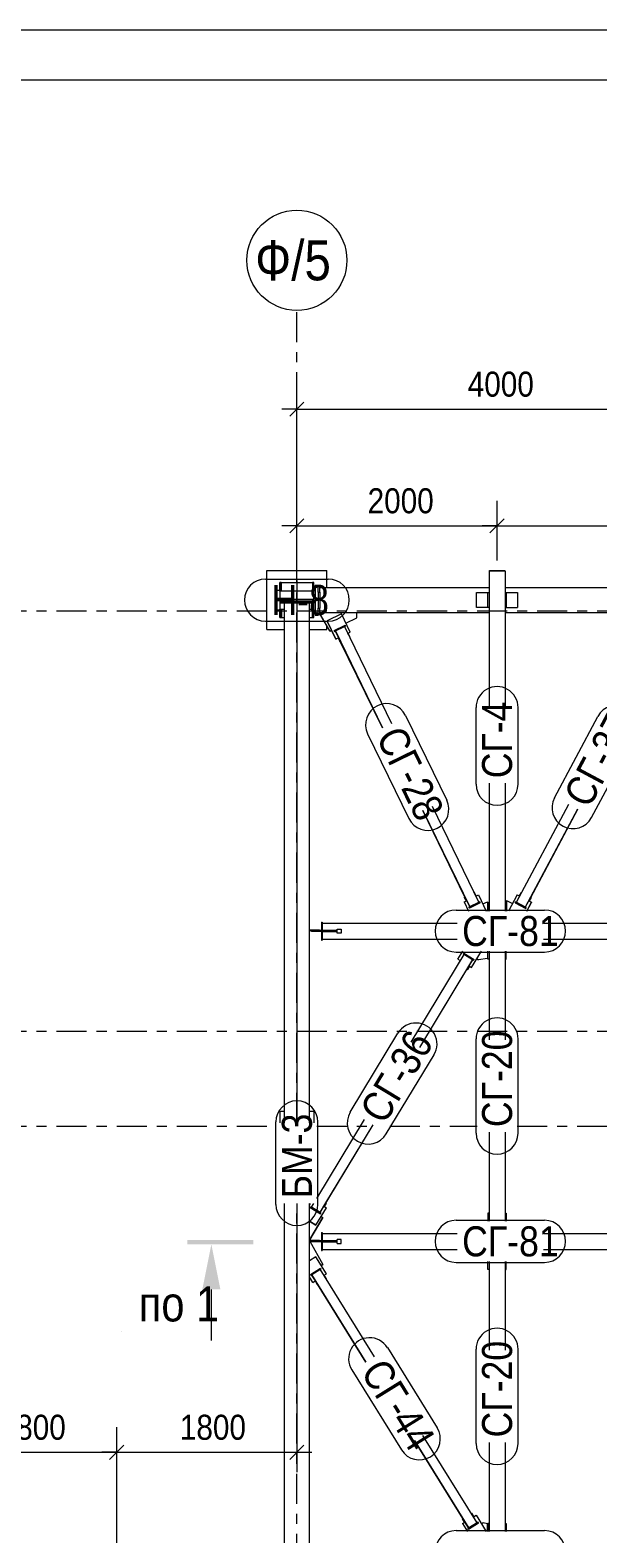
# Model space of a CAD drawing. Header units: millimetres. Extents: x -59 to 782, y -224 to 370.
# Drawn here: x 135.3 to 192.1, y 219.8 to 370 of the extents above; entities that cross this region are included whole.
import ezdxf

# ---------------------------------------------------------------- set-up
doc = ezdxf.new("R2010")
doc.units = ezdxf.units.MM
doc.linetypes.add('XKITLINE00', pattern=[0])
doc.linetypes.add('XKITLINE03', pattern=[6, 3, -1, 1, -1])
for name, color, linetype, lineweight in [('DrawingSheet', 5, 'Continuous', 0), ('Part', 2, 'Continuous', 0), ('PartMark', 3, 'Continuous', 0), ('S-GRID', 1, 'Continuous', 0), ('Section', 6, 'Continuous', 0), ('Z-DIMENSIONS', 1, 'Continuous', 0)]:
    doc.layers.add(name, color=color, linetype=linetype, lineweight=lineweight)
doc.styles.add('GOST type A', font='ARIAL.TTF')

msp = doc.modelspace()

# ---------------------------------------------------------------- hatches: boundary and pattern name
at = {"layer": 'Section'}
for points in [[(151.06, 249.12), (157.66, 249.12), (157.66, 248.7), (151.06, 248.7)], [(153.46, 248.7), (154.36, 244.2), (152.56, 244.2)]]:
    msp.add_hatch(color=256, dxfattribs=at).paths.add_polyline_path(points, flags=17)

# ---------------------------------------------------------------- linework, layer by layer
at = {"layer": 'DrawingSheet', "linetype": 'XKITLINE00', "lineweight": 0}
for p, q in [((781.8, 370), (-59.2, 370)), ((776.8, 365), (-39.2, 365))]:
    msp.add_line(p, q, dxfattribs=at)
at = {"layer": 'Part', "linetype": 'XKITLINE00', "lineweight": 0}
for p, q in [((159, 310.12), (159, 316)), ((159, 316), (165, 316)), ((165, 314.31), (165, 316)), ((181.2, 315.97), (182.8, 315.97)), ((181.2, 315.97), (181.2, 302.22)), ((181.24, 315.98), (181.24, 316.01)), ((181.24, 316.01), (182.76, 316.01)), ((181.24, 315.97), (181.24, 316.01)), ((181.24, 315.97), (181.24, 315.98)), ((182.76, 315.97), (182.76, 316.01)), ((182.8, 315.97), (182.8, 302.22)), ((159.99, 314.06), (160.29, 314.06)), ((159.99, 312.06), (159.99, 314.06)), ((160.44, 314.8), (160.29, 314.8)), ((160.29, 313.96), (160.29, 314.8)), ((160.44, 313.96), (160.44, 314.8)), ((160.45, 313.96), (160.45, 314.8)), ((160.45, 314.8), (163.55, 314.8)), ((163.55, 314.8), (163.55, 313.96)), ((163.71, 314.8), (163.56, 314.8)), ((163.56, 314.8), (163.56, 313.96)), ((163.71, 313.96), (163.71, 314.8)), ((163.71, 314.06), (163.82, 314.06)), ((163.82, 314.56), (163.82, 311.56)), ((163.82, 314.56), (164.12, 314.56)), ((164.12, 313.86), (164.12, 314.56)), ((164.28, 314.31), (181.2, 314.31)), ((164.28, 313.86), (164.28, 314.31)), ((182.8, 314.31), (218.08, 314.31)), ((163.71, 313.96), (160.29, 313.96)), ((160.29, 313.96), (160.29, 312.16)), ((160.4, 312.98), (160.4, 313.14)), ((160.4, 313.14), (163.6, 313.14)), ((160.4, 312.98), (163.6, 312.98)), ((163.6, 312.9), (160.4, 312.9)), ((160.4, 312.9), (160.4, 312.74)), ((163.6, 312.74), (160.4, 312.74)), ((160.75, 260.83), (160.75, 312.74)), ((163.25, 260.83), (163.25, 312.74)), ((163.6, 312.98), (163.6, 313.14)), ((163.6, 312.9), (163.6, 312.74)), ((163.71, 312.16), (163.71, 313.96)), ((164.12, 313.86), (164.12, 312.26)), ((164.12, 313.86), (164.28, 313.86)), ((164.28, 313.86), (164.28, 312.26)), ((179.95, 312.31), (179.95, 313.81)), ((179.95, 313.81), (181.2, 313.81)), ((181.08, 312.31), (181.08, 313.81)), ((182.8, 313.81), (182.92, 313.81)), ((182.92, 313.81), (182.92, 312.31)), ((182.92, 313.81), (184.05, 313.81)), ((184.05, 313.81), (184.05, 312.31)), ((160.29, 312.06), (159.99, 312.06)), ((160.29, 311.32), (160.29, 312.16)), ((160.29, 312.16), (160.75, 312.16)), ((160.29, 311.32), (160.44, 311.32)), ((160.44, 311.32), (160.44, 312.16)), ((160.45, 312.16), (160.45, 311.32)), ((160.45, 311.32), (160.75, 311.32)), ((163.25, 312.16), (163.71, 312.16)), ((163.25, 311.32), (163.55, 311.32)), ((163.55, 311.32), (163.55, 312.16)), ((163.56, 312.16), (163.56, 311.32)), ((163.56, 311.32), (163.71, 311.32)), ((163.71, 311.32), (163.71, 312.16)), ((163.71, 312.06), (163.82, 312.06)), ((163.82, 311.56), (164.12, 311.56)), ((164.12, 312.26), (164.28, 312.26)), ((164.12, 311.56), (164.12, 312.26)), ((164.28, 311.81), (164.28, 312.26)), ((164.28, 311.81), (181.2, 311.81)), ((164.39, 311.51), (164.39, 311.81)), ((164.39, 311.81), (167.98, 311.81)), ((164.39, 311.51), (165.28, 309.97)), ((164.39, 311.51), (164.39, 311.51)), ((165.28, 309.98), (164.39, 311.51)), ((166.46, 311.67), (165.02, 310.97)), ((165.9, 309.18), (165.02, 310.97)), ((165.02, 310.97), (165.02, 310.96)), ((167.33, 309.87), (166.46, 311.67)), ((166.9, 310.77), (167.98, 311.29)), ((166.9, 310.76), (167.98, 311.28)), ((167.98, 311.29), (167.98, 311.81)), ((167.98, 311.28), (167.98, 311.29)), ((181.2, 312.31), (179.95, 312.31)), ((182.8, 312.31), (182.92, 312.31)), ((182.8, 311.81), (201.2, 311.81)), ((182.92, 312.31), (184.05, 312.31)), ((159, 310.12), (160.75, 310.12)), ((163.25, 310.12), (165, 310.12)), ((165, 310.12), (165, 310.45)), ((165.9, 309.17), (165.02, 310.96)), ((165.28, 309.98), (165.46, 310.07)), ((165.28, 309.97), (165.46, 310.06)), ((165.28, 309.97), (165.28, 309.98)), ((165.72, 310.02), (166.81, 310.54)), ((165.72, 310.02), (165.72, 309.98)), ((165.72, 310.02), (165.76, 309.94)), ((165.72, 309.98), (165.76, 309.91)), ((165.76, 309.94), (166.84, 310.47)), ((165.76, 309.91), (165.85, 309.95)), ((165.76, 309.91), (165.76, 309.94)), ((165.85, 309.98), (166.75, 310.42)), ((165.85, 309.95), (165.85, 309.98)), ((165.85, 309.98), (170.57, 300.31)), ((166.16, 309.31), (165.85, 309.95)), ((166.75, 310.42), (171.47, 300.74)), ((166.76, 310.39), (166.84, 310.43)), ((166.81, 310.54), (166.84, 310.47)), ((166.84, 310.47), (166.84, 310.43)), ((167.07, 309.76), (167.1, 309.77)), ((167.28, 309.41), (167.1, 309.77)), ((167.11, 309.76), (167.33, 309.87)), ((167.11, 309.76), (167.33, 309.87)), ((167.33, 309.87), (167.33, 309.87)), ((165.9, 309.18), (166.13, 309.29)), ((165.9, 309.17), (166.13, 309.28)), ((165.9, 309.17), (165.9, 309.18)), ((166.13, 309.3), (166.17, 309.32)), ((166.13, 309.3), (166.3, 308.94)), ((166.13, 309.27), (166.13, 309.3)), ((166.13, 309.27), (166.3, 308.91)), ((166.34, 308.96), (166.17, 309.32)), ((166.3, 308.94), (166.34, 308.96)), ((166.3, 308.91), (166.3, 308.94)), ((166.3, 308.91), (166.34, 308.93)), ((170.54, 300.29), (166.33, 308.93)), ((166.34, 308.93), (166.34, 308.96)), ((167.25, 309.4), (167.28, 309.41)), ((167.26, 309.38), (167.28, 309.39)), ((167.28, 309.39), (167.28, 309.41)), ((181.2, 294.76), (181.2, 282)), ((182.8, 294.76), (182.8, 282)), ((178.78, 283.39), (174.57, 292.03)), ((174.6, 292.04), (179.29, 282.42)), ((175.5, 292.48), (180.18, 282.86)), ((183.95, 282.88), (189.18, 292.66)), ((184.83, 282.41), (190.06, 292.19)), ((185.37, 283.36), (190.08, 292.17)), ((178.7, 282.9), (178.97, 283.03)), ((178.7, 282.9), (178.7, 282.9)), ((178.7, 282.9), (179.14, 282)), ((178.7, 282.9), (179.14, 282)), ((178.8, 283.4), (178.76, 283.38)), ((178.76, 283.36), (178.76, 283.38)), ((178.76, 283.38), (178.94, 283.03)), ((178.93, 283.01), (178.76, 283.36)), ((178.97, 283.04), (178.8, 283.4)), ((178.97, 283.04), (178.94, 283.03)), ((178.94, 283.03), (178.94, 283.02)), ((178.97, 283.03), (178.97, 283.04)), ((179.27, 282.42), (178.97, 283.03)), ((180.28, 282.91), (179.19, 282.38)), ((180.32, 282.83), (179.23, 282.31)), ((180.32, 282.8), (179.23, 282.27)), ((179.73, 283.86), (179.7, 283.84)), ((179.91, 283.5), (179.73, 283.86)), ((179.88, 283.48), (180.14, 283.6)), ((179.91, 283.5), (179.88, 283.48)), ((179.91, 283.49), (179.91, 283.5)), ((180.14, 283.6), (180.92, 282)), ((180.32, 282.83), (180.28, 282.91)), ((180.32, 282.8), (180.32, 282.83)), ((180.58, 282.7), (181.06, 282.93)), ((181.06, 282.93), (181.06, 282)), ((181.2, 282.8), (181.08, 282.8)), ((181.08, 282.8), (181.08, 282)), ((182.8, 282.8), (182.92, 282.8)), ((182.92, 282.8), (182.92, 282)), ((182.94, 283.06), (182.94, 282)), ((182.94, 283.06), (183.55, 282.74)), ((184.02, 283.62), (183.15, 282)), ((183.82, 282.86), (183.85, 282.93)), ((184.88, 282.29), (183.82, 282.86)), ((183.82, 282.86), (183.82, 282.82)), ((183.82, 282.82), (184.88, 282.26)), ((184.92, 282.36), (183.85, 282.93)), ((184.02, 283.62), (184.27, 283.49)), ((184.25, 283.51), (184.44, 283.86)), ((184.28, 283.49), (184.25, 283.51)), ((184.25, 283.5), (184.25, 283.51)), ((184.44, 283.86), (184.47, 283.85)), ((184.84, 282.4), (185.17, 283.01)), ((184.97, 282), (185.43, 282.87)), ((184.97, 282), (185.43, 282.86)), ((185.17, 283.02), (185.36, 283.37)), ((185.2, 283), (185.17, 283.02)), ((185.17, 283.01), (185.17, 283.02)), ((185.17, 283.01), (185.43, 282.87)), ((185.39, 283.35), (185.2, 283)), ((185.2, 282.99), (185.2, 283)), ((185.21, 282.99), (185.39, 283.33)), ((185.36, 283.37), (185.39, 283.35)), ((185.39, 283.33), (185.39, 283.35)), ((185.43, 282.87), (185.43, 282.86)), ((179.23, 282.31), (179.19, 282.38)), ((179.19, 282.38), (179.19, 282.34)), ((179.23, 282.27), (179.19, 282.34)), ((179.23, 282.31), (179.23, 282.27)), ((184.88, 282.29), (184.92, 282.36)), ((184.88, 282.26), (184.92, 282.33)), ((184.88, 282.26), (184.88, 282.29)), ((184.92, 282.33), (184.92, 282.36)), ((163.25, 280.12), (164.25, 280.12)), ((163.25, 280.04), (163.45, 280.04)), ((166.03, 280.04), (163.45, 280.04)), ((163.45, 279.96), (163.45, 280.04)), ((166.03, 279.96), (163.45, 279.96)), ((164.25, 280.12), (164.25, 280.04)), ((164.45, 280.9), (164.45, 280.04)), ((164.45, 280.9), (164.53, 280.9)), ((164.45, 280.04), (164.53, 280.04)), ((164.45, 279.96), (164.45, 279.1)), ((164.45, 279.96), (164.53, 279.96)), ((164.53, 280.9), (164.53, 280.04)), ((164.53, 280.8), (178.01, 280.8)), ((164.53, 280.05), (166.03, 280.05)), ((164.53, 279.96), (164.53, 279.1)), ((164.53, 279.95), (166.03, 279.95)), ((166.03, 280.2), (166.43, 280.2)), ((166.03, 280.04), (166.03, 280.2)), ((166.03, 279.96), (166.03, 280.04)), ((166.03, 279.8), (166.03, 279.96)), ((166.43, 279.8), (166.03, 279.8)), ((166.43, 280.2), (166.43, 279.8)), ((186.64, 280.8), (200.12, 280.8)), ((164.45, 279.1), (164.53, 279.1)), ((164.53, 279.2), (178.01, 279.2)), ((178.09, 277.19), (178.57, 278)), ((179.46, 276.36), (180.44, 278)), ((179.46, 276.36), (180.44, 278)), ((181.06, 278), (181.06, 277.26)), ((181.08, 277.2), (181.08, 278)), ((181.2, 278), (181.2, 269.12)), ((182.8, 278), (182.8, 269.12)), ((182.92, 277.2), (182.92, 278)), ((186.64, 279.2), (200.12, 279.2)), ((173.42, 268.89), (178.72, 277.66)), ((174.27, 268.37), (179.57, 277.14)), ((178.09, 277.19), (178.31, 277.06)), ((178.09, 277.19), (178.09, 277.19)), ((178.09, 277.19), (178.31, 277.06)), ((178.31, 277.06), (178.1, 276.72)), ((178.1, 276.72), (178.1, 276.71)), ((178.1, 276.72), (178.13, 276.7)), ((178.1, 276.71), (178.13, 276.69)), ((178.31, 277.06), (178.34, 277.04)), ((178.67, 277.78), (178.63, 277.71)), ((178.63, 277.71), (179.66, 277.09)), ((178.63, 277.7), (178.63, 277.71)), ((178.63, 277.7), (178.71, 277.65)), ((178.67, 277.78), (179.7, 277.16)), ((179.57, 277.14), (178.72, 277.66)), ((179.2, 276.52), (178.99, 276.18)), ((179.03, 276.16), (179.23, 276.5)), ((179.23, 276.49), (179.03, 276.15)), ((179.17, 276.48), (179.17, 276.48)), ((179.19, 276.52), (179.2, 276.52)), ((179.2, 276.52), (179.57, 277.13)), ((179.2, 276.52), (179.2, 276.52)), ((179.2, 276.52), (179.23, 276.5)), ((179.23, 276.5), (179.46, 276.36)), ((179.23, 276.5), (179.46, 276.36)), ((179.23, 276.5), (179.23, 276.49)), ((179.57, 277.13), (179.57, 277.14)), ((179.57, 277.14), (179.66, 277.08)), ((179.66, 277.09), (179.7, 277.16)), ((179.66, 277.08), (179.7, 277.15)), ((179.66, 277.09), (179.66, 277.08)), ((179.7, 277.16), (179.7, 277.15)), ((179.97, 277.22), (180.14, 277.11)), ((179.97, 277.22), (180.14, 277.11)), ((181.06, 277.26), (180.14, 277.11)), ((181.06, 277.26), (180.14, 277.11)), ((180.14, 277.11), (180.14, 277.11)), ((181.06, 277.26), (181.06, 277.26)), ((181.2, 277.2), (181.08, 277.2)), ((182.8, 277.2), (182.92, 277.2)), ((174.28, 268.37), (178.99, 276.17)), ((178.99, 276.18), (178.99, 276.17)), ((178.99, 276.18), (179.03, 276.16)), ((178.99, 276.17), (179.03, 276.15)), ((179.03, 276.15), (179.03, 276.16)), ((179.46, 276.36), (179.46, 276.36)), ((160.3, 262), (160.75, 262)), ((160.3, 262), (160.3, 260.83)), ((163.25, 262), (163.7, 262)), ((163.7, 262), (163.7, 260.83)), ((164, 253.29), (168.75, 261.17)), ((164.32, 251.89), (169.61, 260.65)), ((164.9, 252.84), (169.62, 260.64)), ((181.2, 259.91), (181.2, 251)), ((182.8, 259.91), (182.8, 251)), ((160.75, 200.88), (160.75, 252.79)), ((163.25, 200.88), (163.25, 252.79)), ((163.25, 252.62), (163.35, 252.79)), ((163.34, 252.39), (163.38, 252.46)), ((164.36, 251.77), (163.34, 252.39)), ((163.34, 252.39), (163.34, 252.38)), ((163.34, 252.38), (164.36, 251.76)), ((164.41, 251.84), (163.38, 252.46)), ((163.46, 252.41), (163.7, 252.79)), ((164, 253.37), (164.01, 253.38)), ((164.01, 253.38), (164.04, 253.36)), ((164.32, 251.89), (164.69, 252.5)), ((164.69, 252.5), (164.9, 252.84)), ((164.69, 252.5), (164.95, 252.34)), ((164.73, 252.48), (164.69, 252.5)), ((164.69, 252.5), (164.69, 252.5)), ((164.71, 252.54), (164.72, 252.54)), ((164.73, 252.48), (164.93, 252.82)), ((164.93, 252.82), (164.73, 252.48)), ((164.73, 252.48), (164.73, 252.48)), ((164.9, 252.84), (164.93, 252.82)), ((164.93, 252.82), (164.93, 252.82)), ((163.25, 251.03), (163.91, 250.63)), ((163.91, 250.63), (163.25, 251.03)), ((163.29, 249.17), (164.6, 251.38)), ((164.6, 251.38), (163.29, 249.17)), ((163.91, 250.63), (164.95, 252.34)), ((163.91, 250.63), (164.95, 252.34)), ((164.36, 251.77), (164.41, 251.84)), ((164.36, 251.76), (164.41, 251.83)), ((164.36, 251.76), (164.36, 251.77)), ((164.41, 251.83), (164.41, 251.84)), ((164.43, 251.49), (164.6, 251.38)), ((164.6, 251.38), (164.6, 251.38)), ((164.95, 252.34), (164.95, 252.34)), ((181.2, 251.8), (181.08, 251.8)), ((181.08, 251.8), (181.08, 251)), ((182.8, 251.8), (182.92, 251.8)), ((182.92, 251.8), (182.92, 251)), ((163.91, 250.63), (163.91, 250.63)), ((164.45, 249.9), (164.45, 249.04)), ((164.45, 249.9), (164.53, 249.9)), ((164.53, 249.9), (164.53, 249.04)), ((164.53, 249.8), (178.01, 249.8)), ((186.64, 249.8), (200, 249.8)), ((163.29, 249.17), (163.25, 249.17)), ((163.25, 249.17), (163.29, 249.17)), ((163.25, 249.12), (164.25, 249.12)), ((163.25, 249.04), (163.45, 249.04)), ((163.25, 249.02), (163.29, 249.02)), ((163.29, 249.17), (163.29, 249.17)), ((163.29, 249.02), (164.6, 246.7)), ((166.03, 249.04), (163.45, 249.04)), ((163.45, 248.96), (163.45, 249.04)), ((166.03, 248.96), (163.45, 248.96)), ((164.25, 249.12), (164.25, 249.04)), ((164.45, 249.04), (164.53, 249.04)), ((164.45, 248.96), (164.45, 248.1)), ((164.45, 248.96), (164.53, 248.96)), ((164.45, 248.1), (164.53, 248.1)), ((164.53, 249.05), (166.03, 249.05)), ((164.53, 248.96), (164.53, 248.1)), ((164.53, 248.95), (166.03, 248.95)), ((164.53, 248.2), (178.01, 248.2)), ((166.43, 249.2), (166.03, 249.2)), ((166.03, 249.04), (166.03, 249.2)), ((166.03, 248.96), (166.03, 249.04)), ((166.03, 248.8), (166.03, 248.96)), ((166.03, 248.8), (166.43, 248.8)), ((166.43, 248.8), (166.43, 249.2)), ((186.64, 248.2), (200, 248.2)), ((163.9, 247.45), (163.25, 247.04)), ((164.96, 245.75), (163.9, 247.45)), ((164.6, 246.7), (164.43, 246.59)), ((164.43, 246.59), (164.6, 246.7)), ((164.6, 246.7), (164.6, 246.7)), ((181.08, 246.2), (181.08, 247)), ((181.2, 247), (181.2, 238.12)), ((182.8, 247), (182.8, 238.12)), ((182.92, 246.2), (182.92, 247)), ((163.6, 244.9), (163.25, 245.46)), ((163.6, 244.9), (163.25, 245.46)), ((163.35, 245.7), (164.37, 246.33)), ((163.35, 245.7), (163.35, 245.69)), ((163.35, 245.7), (163.39, 245.63)), ((163.35, 245.69), (163.39, 245.62)), ((163.39, 245.63), (164.41, 246.26)), ((163.39, 245.62), (163.48, 245.67)), ((163.39, 245.62), (163.39, 245.63)), ((164.32, 246.21), (163.47, 245.68)), ((163.47, 245.67), (163.47, 245.68)), ((163.47, 245.68), (168.9, 236.93)), ((163.85, 245.06), (163.47, 245.67)), ((163.6, 244.9), (163.82, 245.04)), ((163.6, 244.9), (163.82, 245.04)), ((163.6, 244.9), (163.6, 244.9)), ((163.82, 245.04), (163.85, 245.06)), ((163.82, 245.04), (164.03, 244.7)), ((163.82, 245.04), (164.03, 244.7)), ((163.82, 245.04), (163.82, 245.04)), ((163.85, 245.06), (163.86, 245.06)), ((164.06, 244.72), (163.85, 245.06)), ((163.86, 245.06), (163.86, 245.06)), ((163.88, 245.02), (163.88, 245.02)), ((169.75, 237.45), (164.32, 246.21)), ((164.33, 246.2), (164.41, 246.25)), ((164.37, 246.33), (164.41, 246.26)), ((164.41, 246.26), (164.41, 246.25)), ((164.71, 245.59), (164.74, 245.61)), ((164.74, 245.61), (164.96, 245.75)), ((164.74, 245.61), (164.96, 245.74)), ((164.95, 245.27), (164.74, 245.61)), ((164.92, 245.25), (164.95, 245.27)), ((164.92, 245.25), (164.95, 245.26)), ((164.95, 245.26), (164.95, 245.27)), ((164.96, 245.74), (164.96, 245.75)), ((181.2, 246.2), (181.08, 246.2)), ((182.8, 246.2), (182.92, 246.2)), ((164.03, 244.7), (164.06, 244.72)), ((164.03, 244.7), (164.06, 244.72)), ((164.03, 244.7), (164.03, 244.7)), ((168.89, 236.92), (164.06, 244.72)), ((164.06, 244.72), (164.06, 244.72)), ((173.75, 229.1), (179.17, 220.36)), ((178.58, 221.3), (173.75, 229.09)), ((180.02, 220.89), (174.6, 229.62)), ((181.2, 228.91), (181.2, 220)), ((182.8, 228.91), (182.8, 220)), ((178.54, 220.8), (178.8, 220.96)), ((178.58, 221.3), (178.55, 221.28)), ((178.76, 220.94), (178.55, 221.28)), ((178.55, 221.28), (178.55, 221.28)), ((178.55, 221.28), (178.76, 220.94)), ((178.79, 220.96), (178.58, 221.3)), ((178.79, 220.96), (178.76, 220.94)), ((178.76, 220.94), (178.76, 220.94)), ((178.77, 221), (178.77, 221.01)), ((179.17, 220.36), (178.79, 220.96)), ((178.79, 220.96), (178.79, 220.96)), ((180.11, 220.94), (179.09, 220.31)), ((180.15, 220.87), (179.13, 220.24)), ((180.15, 220.86), (179.13, 220.23)), ((179.47, 221.85), (179.44, 221.83)), ((179.68, 221.51), (179.47, 221.85)), ((179.65, 221.49), (179.9, 221.65)), ((179.68, 221.51), (179.65, 221.49)), ((179.68, 221.51), (179.68, 221.51)), ((179.9, 221.65), (180.92, 220)), ((180.15, 220.87), (180.11, 220.94)), ((180.15, 220.86), (180.15, 220.87)), ((180.43, 220.79), (180.6, 220.9)), ((180.6, 220.9), (181.06, 220.83)), ((181.06, 220), (181.06, 220.83)), ((178.54, 220.8), (178.54, 220.8)), ((178.54, 220.8), (179.04, 220)), ((178.54, 220.8), (179.04, 220)), ((179.13, 220.24), (179.09, 220.31)), ((179.09, 220.31), (179.09, 220.3)), ((179.13, 220.23), (179.09, 220.3)), ((179.13, 220.24), (179.13, 220.23)), ((181.2, 220.8), (181.08, 220.8)), ((181.08, 220.8), (181.08, 220)), ((182.8, 220.8), (182.92, 220.8)), ((182.92, 220.8), (182.92, 220))]:
    msp.add_line(p, q, dxfattribs=at)
at = {"layer": 'PartMark', "linetype": 'XKITLINE00', "lineweight": 0}
for p, q in [((158.86, 315.16), (165.14, 315.16)), ((158.86, 310.96), (165.14, 310.96)), ((179.9, 294.66), (179.9, 302.32)), ((184.1, 294.66), (184.1, 302.32)), ((172.84, 301.54), (176.97, 293.07)), ((187.73, 293.31), (192.08, 301.44)), ((169.07, 299.7), (173.19, 291.23)), ((191.43, 291.33), (195.78, 299.46)), ((177.91, 282.1), (186.74, 282.1)), ((177.91, 277.9), (186.74, 277.9)), ((167.34, 261.9), (172.1, 269.8)), ((179.9, 259.81), (179.9, 269.22)), ((184.1, 259.81), (184.1, 269.22)), ((170.93, 259.73), (175.7, 267.63)), ((159.9, 252.69), (159.9, 260.93)), ((164.1, 252.69), (164.1, 260.93)), ((177.91, 251.1), (186.74, 251.1)), ((177.91, 246.9), (186.74, 246.9)), ((171.05, 238.38), (176.01, 230.38)), ((179.9, 228.81), (179.9, 238.22)), ((184.1, 228.81), (184.1, 238.22)), ((167.48, 236.17), (172.44, 228.17)), ((177.91, 220.1), (186.74, 220.1))]:
    msp.add_line(p, q, dxfattribs=at)
for centre, start, end in [((158.86, 313.06), 90, 270), ((165.14, 313.06), 270, 90), ((182, 302.32), 359.9996, 179.9996), ((170.96, 300.62), 25.987, 205.987), ((193.93, 300.45), 331.8699, 151.8699), ((182, 294.66), 179.9996, 359.9996), ((175.08, 292.15), 205.987, 25.987), ((189.58, 292.32), 151.8699, 331.8699), ((177.91, 280), 90, 270), ((186.74, 280), 270, 90), ((173.9, 268.71), 328.8709, 148.8709), ((182, 269.22), 359.9996, 179.9996), ((162, 260.93), 0, 180), ((169.13, 260.82), 148.8709, 328.8709), ((182, 259.81), 179.9996, 359.9996), ((162, 252.69), 180, 0), ((177.91, 249), 89.9999, 269.9999), ((186.74, 249), 269.9999, 89.9999), ((169.27, 237.27), 31.7966, 211.7966), ((182, 238.22), 359.9996, 179.9996), ((174.23, 229.27), 211.7966, 31.7966), ((182, 228.81), 179.9996, 359.9996), ((177.91, 218), 89.9999, 269.9999), ((186.74, 218), 269.9999, 89.9999)]:
    msp.add_arc(centre, 2.1, start, end, dxfattribs=at)
at = {"layer": 'S-GRID', "linetype": 'XKITLINE03', "lineweight": 0}
for p, q in [((162, 260.83), (162, 342)), ((-30, 312), (218.08, 312)), ((-30, 270), (722.35, 270)), ((-30, 260.5), (160, 260.5)), ((164, 260.5), (169.86, 260.5)), ((171.28, 260.5), (180, 260.5)), ((184, 260.5), (710.42, 260.5)), ((162, 144.79), (162, 252.79))]:
    msp.add_line(p, q, dxfattribs=at)
at = {"layer": 'S-GRID', "linetype": 'XKITLINE00', "lineweight": 0}
msp.add_circle((162, 347), 5, dxfattribs=at)
at = {"layer": 'Section', "linetype": 'XKITLINE00', "lineweight": 0}
for p, q in [((153.46, 239.1), (153.46, 244.2)), ((144.46, 240), (144.46, 240)), ((144.46, 240), (144.46, 240))]:
    msp.add_line(p, q, dxfattribs=at)
at = {"layer": 'Z-DIMENSIONS', "linetype": 'XKITLINE00', "lineweight": 0}
for p, q in [((162, 317), (162, 334.63)), ((162, 332.13), (160.5, 332.13)), ((162.71, 332.84), (161.29, 331.43)), ((162, 332.13), (202, 332.13)), ((162, 317), (162, 322.98)), ((182, 317), (182, 322.98)), ((182, 317), (182, 322.98)), ((162, 320.48), (160.5, 320.48)), ((162.71, 321.19), (161.29, 319.77)), ((162, 320.48), (182, 320.48)), ((182, 320.48), (180.5, 320.48)), ((182.71, 321.19), (181.29, 319.77)), ((182.71, 321.19), (181.29, 319.77)), ((182, 320.48), (183.5, 320.48)), ((182, 320.48), (262, 320.48)), ((162, 315), (162, 260.83)), ((162, 252.79), (162, 225.93)), ((144, 204.47), (144, 230.43)), ((144, 204.47), (144, 230.43)), ((144.71, 228.64), (143.29, 227.22)), ((144.71, 228.64), (143.29, 227.22)), ((162.71, 228.64), (161.29, 227.22)), ((126, 227.93), (144, 227.93)), ((144, 227.93), (142.5, 227.93)), ((144, 227.93), (162, 227.93)), ((144, 227.93), (145.5, 227.93)), ((162, 227.93), (163.5, 227.93))]:
    msp.add_line(p, q, dxfattribs=at)
at = {"layer": 'Z-DIMENSIONS'}
for p in [(162, 332.13), (162, 320.48), (182, 320.48), (182, 320.48), (144, 227.93), (144, 227.93), (162, 227.93)]:
    msp.add_point(p, dxfattribs=at)

# ---------------------------------------------------------------- texts
at = {"layer": 'PartMark', "style": 'GOST type A', "width": 0.85}
for s, p in [('Н-8', (159.46, 311.56)), ('СГ-81', (178.51, 278.5)), ('СГ-81', (178.51, 247.5))]:
    msp.add_text(s, height=3, dxfattribs=at).set_placement(p)
for s, rotation, p in [('СГ-4', 90.0002, (183.5, 295.26)), ('СГ-37', 61.868, (191.19, 292.14)), ('СГ-28', -64.0108, (169.87, 299.42)), ('СГ-36', 58.8714, (170.73, 260.56)), ('СГ-20', 90.0002, (183.5, 260.41)), ('БМ-3', 90.0002, (163.5, 253.29)), ('СГ-20', 90.0002, (183.5, 229.41)), ('СГ-44', -58.2011, (168.31, 235.97))]:
    msp.add_text(s, height=3, rotation=rotation, dxfattribs=at).set_placement(p)
at = {"layer": 'S-GRID', "style": 'GOST type A', "width": 0.85}
msp.add_text('Ф/5', height=4, dxfattribs=at).set_placement((157.83, 345))
at = {"layer": 'Section', "style": 'GOST type A', "width": 0.85}
msp.add_text('по 1', height=3.5, dxfattribs=at).set_placement((146.21, 241))
at = {"layer": 'Z-DIMENSIONS', "style": 'GOST type A', "width": 0.85}
for s, p in [('4000', (179.07, 333.38)), ('2000', (169.07, 321.73)), ('1800', (132.31, 229.18)), ('1800', (150.31, 229.18))]:
    msp.add_text(s, height=2.5, dxfattribs=at).set_placement(p)

doc.saveas('drawing.dxf')
